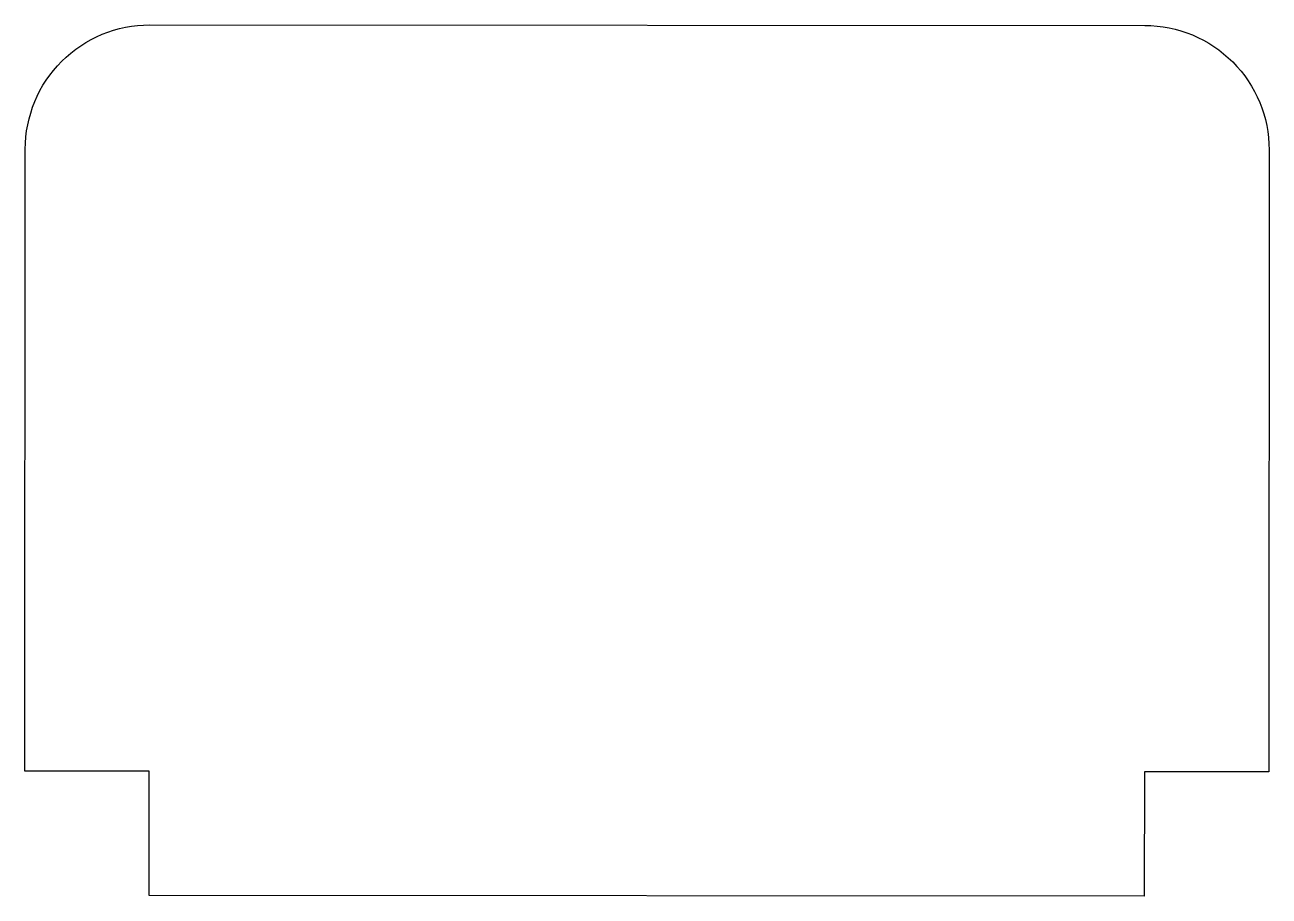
# Model space of a CAD drawing. Header units: millimetres. Extents: x 18.9 to 82.5, y 0.1 to 44.5.
import ezdxf

# ---------------------------------------------------------------- set-up
doc = ezdxf.new("R2010")
doc.units = ezdxf.units.MM
doc.layers.get('0').update_dxf_attribs({"linetype": 'CONTINUOUS'})

msp = doc.modelspace()

# ---------------------------------------------------------------- linework, layer by layer
msp.add_lwpolyline([(25.309, 44.536), (76.109, 44.505, -0.414214), (82.455, 38.151), (82.435, 6.397), (76.085, 6.401), (76.081, 0.051), (25.281, 0.082), (25.285, 6.432), (18.935, 6.436), (18.955, 38.19, -0.414214)], format="xyb", close=True)

doc.saveas('drawing.dxf')
